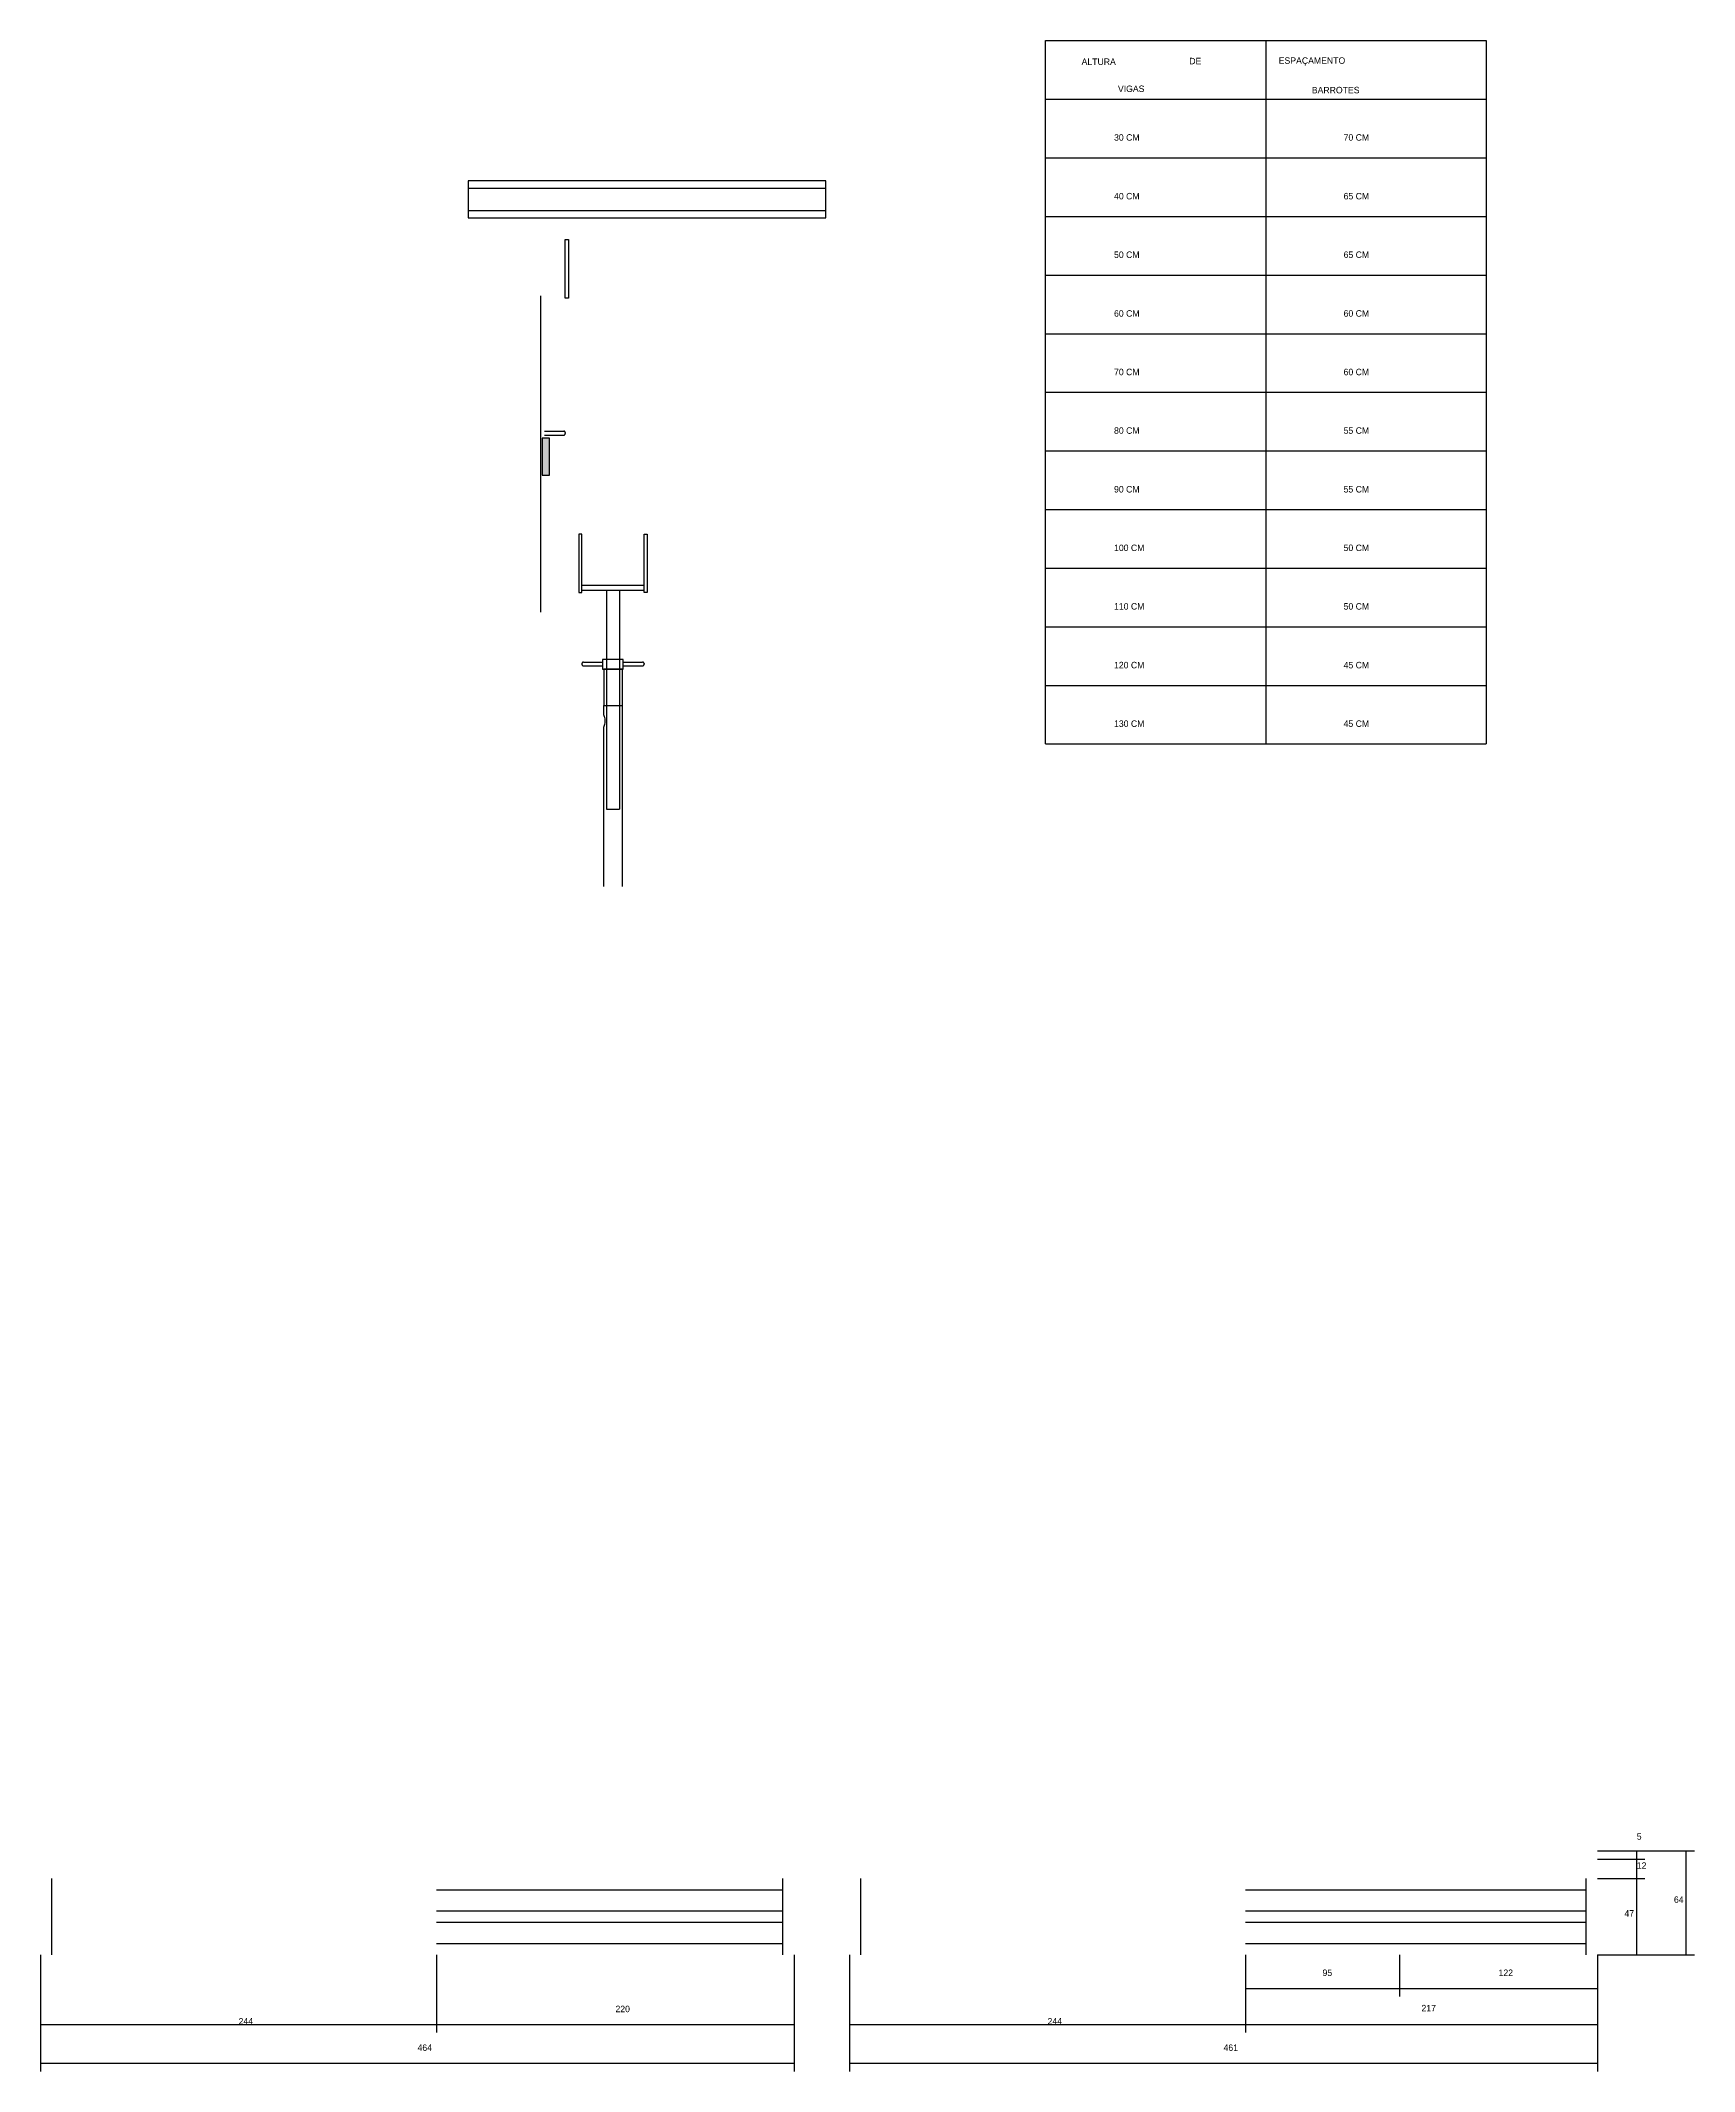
# Model space of a CAD drawing. Header units: metres. Extents: x -10042 to -7628, y 14267 to 15562.
# Drawn here: x -10042 to -9023, y 14310 to 15562 of the extents above; entities that cross this region are included whole.
import ezdxf

# ---------------------------------------------------------------- set-up
doc = ezdxf.new("R2010")
doc.units = ezdxf.units.M
for name, color, linetype in [('COTA', 4, 'Continuous'), ('Escoras', 2, 'Continuous'), ('Forcador', 251, 'Continuous'), ('GARFOS', 7, 'Continuous'), ('Perfil Metálico', 251, 'Continuous'), ('SARR_2.2x7', 40, 'Continuous')]:
    doc.layers.add(name, color=color, linetype=linetype)

msp = doc.modelspace()

# ---------------------------------------------------------------- hatches: boundary and pattern name
at = {"layer": 'Perfil Metálico'}
h = msp.add_hatch(color=8, dxfattribs=at)
h.dxf.hatch_style = 1
h.paths.add_polyline_path([(-9733.3, 15294.3), (-9728.8, 15294.3), (-9728.8, 15317.1), (-9733.3, 15317.1)])

# ---------------------------------------------------------------- linework, layer by layer
at = {"layer": 'COTA'}
for p, q in [((-9082.9, 14446.1), (-9053.7, 14446.1)), ((-9082.9, 14446.1), (-9023.2, 14446.1)), ((-9082.9, 14441.1), (-9053.7, 14441.1)), ((-9082.9, 14441.1), (-9053.7, 14441.1)), ((-9058.7, 14441.1), (-9058.7, 14446.1)), ((-9058.7, 14429.1), (-9058.7, 14441.1)), ((-9028.2, 14382.1), (-9028.2, 14446.1)), ((-9082.9, 14429.1), (-9053.7, 14429.1)), ((-9082.9, 14429.1), (-9053.7, 14429.1)), ((-9058.7, 14382.1), (-9058.7, 14429.1)), ((-10042.5, 14382.1), (-10042.5, 14334.1)), ((-10042.5, 14382.1), (-10042.5, 14310.2)), ((-9798.5, 14382.1), (-9798.5, 14334.1)), ((-9798.5, 14382.1), (-9798.5, 14334.1)), ((-9578, 14382.1), (-9578, 14334.1)), ((-9578, 14382.1), (-9578, 14310.2)), ((-9543.9, 14382.1), (-9543.9, 14334.1)), ((-9543.9, 14382.1), (-9543.9, 14310.2)), ((-9299.9, 14382.1), (-9299.9, 14356.4)), ((-9299.9, 14382.1), (-9299.9, 14334.1)), ((-9299.9, 14382.1), (-9299.9, 14334.1)), ((-9204.9, 14382.1), (-9204.9, 14356.4)), ((-9204.9, 14382.1), (-9204.9, 14356.4)), ((-9082.9, 14382.1), (-9082.9, 14310.2)), ((-9082.9, 14382.1), (-9053.7, 14382.1)), ((-9082.9, 14382.1), (-9082.9, 14356.4)), ((-9082.9, 14382.1), (-9023.2, 14382.1)), ((-9082.9, 14382.1), (-9082.9, 14334.1)), ((-9299.9, 14361.4), (-9204.9, 14361.4)), ((-9204.9, 14361.4), (-9082.9, 14361.4)), ((-10042.5, 14339.1), (-9798.5, 14339.1)), ((-9798.5, 14339.1), (-9578, 14339.1)), ((-9543.9, 14339.1), (-9299.9, 14339.1)), ((-9299.9, 14339.1), (-9082.9, 14339.1)), ((-10042.5, 14315.2), (-9578, 14315.2)), ((-9543.9, 14315.2), (-9082.9, 14315.2))]:
    msp.add_line(p, q, dxfattribs=at)
at = {"layer": 'Escoras'}
for p, q in [((-9684.1, 15174.7), (-9695.4, 15174.7)), ((-9695.4, 15174.7), (-9695.4, 15152.2)), ((-9684.1, 15174.7), (-9684.1, 15040.7)), ((-9695.4, 15152.2), (-9684.1, 15152.2)), ((-9695.4, 15146.6), (-9695.4, 15152.2)), ((-9695.1, 15146), (-9695.4, 15146.6)), ((-9695.4, 15139), (-9695.1, 15139.6)), ((-9695.4, 15040.7), (-9695.4, 15139)), ((-9694.9, 15145.4), (-9695.1, 15146)), ((-9695.1, 15139.6), (-9694.9, 15140.2)), ((-9694.7, 15144.8), (-9694.9, 15145.4)), ((-9694.9, 15140.2), (-9694.7, 15140.8)), ((-9694.6, 15144.1), (-9694.7, 15144.8)), ((-9694.7, 15140.8), (-9694.6, 15141.5)), ((-9694.5, 15143.5), (-9694.6, 15144.1)), ((-9694.6, 15141.5), (-9694.5, 15142.1)), ((-9694.5, 15142.8), (-9694.5, 15143.5)), ((-9694.5, 15142.1), (-9694.5, 15142.8))]:
    msp.add_line(p, q, dxfattribs=at)
at = {"layer": 'Forcador'}
for p, q in [((-9734.3, 15404.8), (-9734.3, 15294.3)), ((-9731.9, 15321.5), (-9720.1, 15321.5)), ((-9731.9, 15319), (-9720.1, 15319)), ((-9720, 15321.5), (-9720.1, 15321.5)), ((-9720.1, 15319), (-9720, 15319)), ((-9719.8, 15321.5), (-9720, 15321.5)), ((-9720, 15319), (-9719.8, 15319)), ((-9719.7, 15321.4), (-9719.8, 15321.5)), ((-9719.8, 15319), (-9719.7, 15319.1)), ((-9719.6, 15321.4), (-9719.7, 15321.4)), ((-9719.7, 15319.1), (-9719.6, 15319.1)), ((-9719.5, 15321.3), (-9719.6, 15321.4)), ((-9719.6, 15319.1), (-9719.5, 15319.2)), ((-9719.4, 15321.2), (-9719.5, 15321.3)), ((-9719.5, 15319.2), (-9719.4, 15319.3)), ((-9719.3, 15321.1), (-9719.4, 15321.2)), ((-9719.4, 15319.3), (-9719.3, 15319.4)), ((-9719.2, 15321), (-9719.3, 15321.1)), ((-9719.3, 15319.4), (-9719.2, 15319.5)), ((-9719.2, 15320.9), (-9719.2, 15321)), ((-9719.1, 15320.7), (-9719.2, 15320.9)), ((-9719.2, 15319.6), (-9719.1, 15319.8)), ((-9719.2, 15319.5), (-9719.2, 15319.6)), ((-9719.1, 15320.6), (-9719.1, 15320.7)), ((-9719.1, 15320.5), (-9719.1, 15320.6)), ((-9719.1, 15320.5), (-9719.1, 15320)), ((-9719.1, 15319.9), (-9719.1, 15320)), ((-9719.1, 15319.8), (-9719.1, 15319.9)), ((-9734.3, 15294.3), (-9734.3, 15271.5)), ((-9734.3, 15271.5), (-9734.3, 15209.8)), ((-9708.9, 15226.5), (-9670.6, 15226.5)), ((-9708.9, 15223.3), (-9670.6, 15223.3)), ((-9693.7, 15223.3), (-9693.7, 15088.3)), ((-9685.8, 15223.3), (-9685.8, 15088.3)), ((-9708.8, 15178.4), (-9708.9, 15178.3)), ((-9708.9, 15178.3), (-9708.9, 15178.1)), ((-9708.9, 15178.1), (-9708.9, 15177.7)), ((-9708.9, 15177.7), (-9708.9, 15177.5)), ((-9708.9, 15177.5), (-9708.8, 15177.4)), ((-9708.7, 15178.6), (-9708.8, 15178.5)), ((-9708.8, 15178.5), (-9708.8, 15178.4)), ((-9708.8, 15177.4), (-9708.8, 15177.3)), ((-9708.8, 15177.3), (-9708.7, 15177.2)), ((-9708.6, 15178.8), (-9708.7, 15178.7)), ((-9708.7, 15178.7), (-9708.7, 15178.6)), ((-9708.7, 15177.2), (-9708.7, 15177.1)), ((-9708.7, 15177.1), (-9708.6, 15177)), ((-9708.5, 15178.9), (-9708.6, 15178.8)), ((-9708.6, 15177), (-9708.5, 15176.9)), ((-9708.4, 15179), (-9708.5, 15178.9)), ((-9708.5, 15176.9), (-9708.4, 15176.8)), ((-9708.3, 15179.1), (-9708.4, 15179)), ((-9708.4, 15176.8), (-9708.3, 15176.7)), ((-9708.1, 15179.1), (-9708.3, 15179.1)), ((-9708.3, 15176.7), (-9708.1, 15176.7)), ((-9708, 15179.1), (-9708.1, 15179.1)), ((-9708.1, 15176.7), (-9708, 15176.7)), ((-9707.9, 15179.1), (-9708, 15179.1)), ((-9708, 15176.7), (-9707.9, 15176.7)), ((-9707.9, 15179.1), (-9696.1, 15179.1)), ((-9707.9, 15176.7), (-9696.1, 15176.7)), ((-9683.5, 15179.1), (-9671.6, 15179.1)), ((-9683.5, 15176.7), (-9671.6, 15176.7)), ((-9671.5, 15179.1), (-9671.6, 15179.1)), ((-9671.6, 15176.7), (-9671.5, 15176.7)), ((-9671.4, 15179.1), (-9671.5, 15179.1)), ((-9671.5, 15176.7), (-9671.4, 15176.7)), ((-9671.3, 15179.1), (-9671.4, 15179.1)), ((-9671.4, 15176.7), (-9671.3, 15176.7)), ((-9671.1, 15179), (-9671.3, 15179.1)), ((-9671.3, 15176.7), (-9671.1, 15176.8)), ((-9671, 15178.9), (-9671.1, 15179)), ((-9671.1, 15176.8), (-9671, 15176.9)), ((-9670.9, 15178.8), (-9671, 15178.9)), ((-9671, 15176.9), (-9670.9, 15177)), ((-9670.8, 15178.7), (-9670.9, 15178.8)), ((-9670.9, 15177), (-9670.8, 15177.1)), ((-9670.8, 15178.6), (-9670.8, 15178.7)), ((-9670.7, 15178.5), (-9670.8, 15178.6)), ((-9670.8, 15177.2), (-9670.7, 15177.3)), ((-9670.8, 15177.1), (-9670.8, 15177.2)), ((-9670.7, 15178.4), (-9670.7, 15178.5)), ((-9670.6, 15178.3), (-9670.7, 15178.4)), ((-9670.7, 15177.4), (-9670.6, 15177.5)), ((-9670.7, 15177.3), (-9670.7, 15177.4)), ((-9670.6, 15178.1), (-9670.6, 15178.3)), ((-9670.6, 15178.1), (-9670.6, 15177.7)), ((-9670.6, 15177.5), (-9670.6, 15177.7)), ((-9693.7, 15088.3), (-9685.8, 15088.3))]:
    msp.add_line(p, q, dxfattribs=at)
for points in [[(-9717.2, 15439.5), (-9717.2, 15403.5), (-9719.1, 15403.5), (-9719.1, 15439.5)], [(-9710.8, 15258), (-9710.8, 15222), (-9708.9, 15222), (-9708.9, 15258)], [(-9668.7, 15258), (-9668.7, 15222), (-9670.6, 15222), (-9670.6, 15258)], [(-9696.1, 15180.6), (-9696.1, 15174.7), (-9683.5, 15174.7), (-9683.5, 15180.6)]]:
    msp.add_lwpolyline(points, close=True, dxfattribs=at)
at = {"layer": 'GARFOS'}
for p, q in [((-9423.1, 15128.6), (-9423.1, 15562.2)), ((-9423.1, 15562.2), (-9151.5, 15562.2)), ((-9287.3, 15562.2), (-9287.3, 15128.6)), ((-9151.5, 15562.2), (-9151.5, 15128.6)), ((-9423.1, 15526.1), (-9151.5, 15526.1)), ((-9423.1, 15526.1), (-9151.5, 15526.1)), ((-9423.1, 15489.9), (-9151.5, 15489.9)), ((-9423.1, 15453.8), (-9151.5, 15453.8)), ((-9423.1, 15417.6), (-9151.5, 15417.6)), ((-9423.1, 15381.5), (-9151.5, 15381.5)), ((-9423.1, 15345.4), (-9151.5, 15345.4)), ((-9423.1, 15309.2), (-9151.5, 15309.2)), ((-9423.1, 15273.1), (-9151.5, 15273.1)), ((-9423.1, 15237), (-9151.5, 15237)), ((-9423.1, 15200.8), (-9151.5, 15200.8)), ((-9423.1, 15164.7), (-9151.5, 15164.7)), ((-9423.1, 15128.6), (-9151.5, 15128.6))]:
    msp.add_line(p, q, dxfattribs=at)
at = {"layer": 'Perfil Metálico'}
for p, q in [((-9779, 15471.3), (-9558.5, 15471.3)), ((-9779, 15457.5), (-9558.5, 15457.5))]:
    msp.add_line(p, q, dxfattribs=at)
for points in [[(-9779, 15453), (-9558.5, 15453), (-9558.5, 15475.8), (-9779, 15475.8)], [(-9733.3, 15294.3), (-9728.8, 15294.3), (-9728.8, 15317.1), (-9733.3, 15317.1)]]:
    msp.add_lwpolyline(points, close=True, dxfattribs=at)
at = {"layer": 'SARR_2.2x7'}
for p, q in [((-10035.5, 14382.1), (-10035.5, 14429.1)), ((-9585, 14382.1), (-9585, 14429.1)), ((-9536.9, 14382.1), (-9536.9, 14429.1)), ((-9089.9, 14382.1), (-9089.9, 14429.1)), ((-9798.5, 14422.1), (-9585, 14422.1)), ((-9299.9, 14422.1), (-9089.9, 14422.1)), ((-9798.5, 14409.1), (-9585, 14409.1)), ((-9798.5, 14402.1), (-9585, 14402.1)), ((-9299.9, 14409.1), (-9089.9, 14409.1)), ((-9299.9, 14402.1), (-9089.9, 14402.1)), ((-9798.5, 14389.1), (-9585, 14389.1)), ((-9299.9, 14389.1), (-9089.9, 14389.1))]:
    msp.add_line(p, q, dxfattribs=at)

# ---------------------------------------------------------------- texts
at = {"layer": 'COTA'}
for s, p in [('5', (-9058.7, 14453)), ('12', (-9058.7, 14435.1)), ('64', (-9035.8, 14414.1)), ('47', (-9066.3, 14405.6)), ('95', (-9252.4, 14369)), ('122', (-9143.9, 14369)), ('220', (-9688.2, 14346.7)), ('217', (-9191.4, 14347.2)), ('244', (-9920.5, 14339.1)), ('244', (-9421.9, 14339.1)), ('464', (-9810.2, 14322.8)), ('461', (-9313.4, 14322.8))]:
    msp.add_text(s, height=4, dxfattribs=at).set_placement(p)
at = {"layer": 'GARFOS'}
for s, p in [('ALTURA   ', (-9400.9, 15547.2)), ('DE', (-9334.5, 15547.6)), ('ESPAÇAMENTO', (-9279.4, 15547.9)), ('VIGAS', (-9378.5, 15530.5)), ('BARROTES', (-9259, 15529.7)), ('30 CM', (-9380.9, 15500.5)), ('70 CM', (-9239.4, 15500.5)), ('40 CM', (-9380.9, 15464.3)), ('65 CM', (-9239.4, 15464.3)), ('50 CM', (-9380.9, 15428.2)), ('65 CM', (-9239.4, 15428.2)), ('60 CM', (-9380.9, 15392)), ('60 CM', (-9239.4, 15392)), ('70 CM', (-9380.9, 15355.9)), ('60 CM', (-9239.4, 15355.9)), ('80 CM', (-9380.9, 15319.8)), ('55 CM', (-9239.4, 15319.8)), ('90 CM', (-9380.9, 15283.6)), ('55 CM', (-9239.4, 15283.6)), ('100 CM', (-9380.9, 15247.5)), ('50 CM', (-9239.4, 15247.5)), ('110 CM', (-9380.9, 15211.4)), ('50 CM', (-9239.4, 15211.4)), ('120 CM', (-9380.9, 15175.2)), ('45 CM', (-9239.4, 15175.2)), ('130 CM', (-9380.9, 15139.1)), ('45 CM', (-9239.4, 15139.1))]:
    msp.add_text(s, height=4, dxfattribs=at).set_placement(p)

doc.saveas('drawing.dxf')
